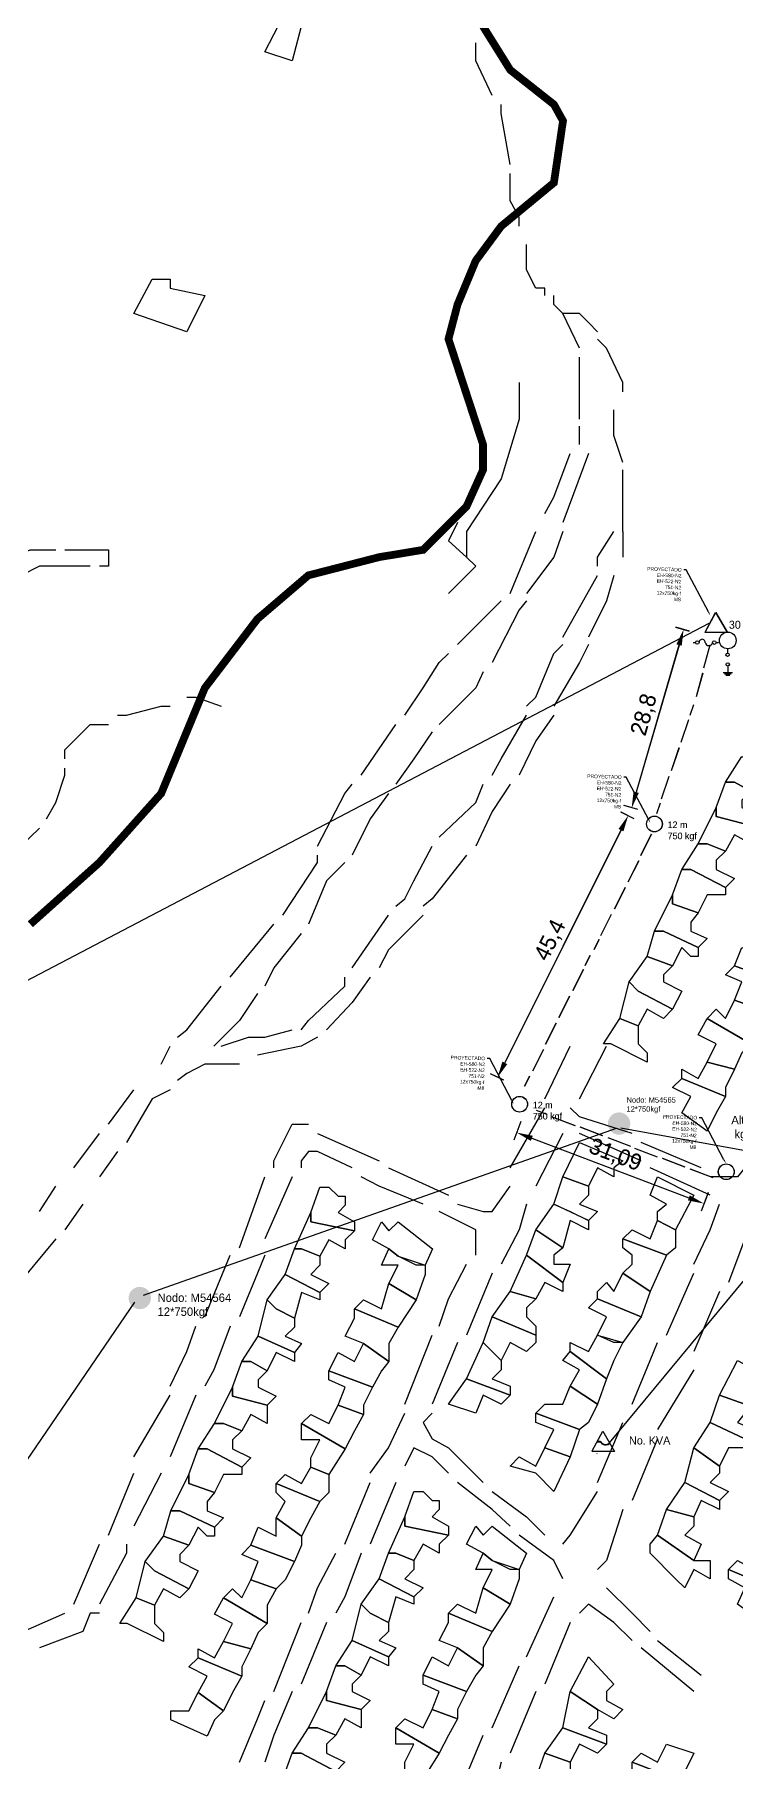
# Model space of a CAD drawing. Header units: millimetres. Extents: x -3588 to 75209, y -3737 to 38254.
# Drawn here: x 4402.7 to 4511.6, y 20732.6 to 21000.9 of the extents above; entities that cross this region are included whole.
import ezdxf
from ezdxf import colors
from ezdxf.entities.mleader import LeaderData, LeaderLine
from ezdxf.math import Vec2, Vec3

# ---------------------------------------------------------------- set-up
doc = ezdxf.new("R2010")
doc.units = ezdxf.units.MM
doc.linetypes.add('CONTINUA', pattern=[0])
doc.layers.add('Mancheta', color=255, linetype='Continuous')
doc.layers.add('P', color=253, linetype='Continuous')
doc.dimstyles.new('ISO-25', dxfattribs={"dimtxt": 2.5, "dimasz": 2.5, "dimexe": 1.25, "dimexo": 0.625, "dimtad": 1, "dimtxsty": 'Standard', "dimcen": 2.5, "dimadec": 0, "dimazin": 0, "dimtfac": 1, "dimtmove": 0, "dimatfit": 3, "dimfxl": 1, "dimarcsym": 0})

# ---------------------------------------------------------------- blocks, each defined once
blk = doc.blocks.new('*D263')
at = {"color": 0, "lineweight": -2, "transparency": 16777216}
for p, q in [((4478.18, 20832.1), (4477.09, 20829.22)), ((4479.87, 20829.51), (4504.27, 20820.25)), ((4507.25, 20821.07), (4506.16, 20818.2))]:
    blk.add_line(p, q, dxfattribs=at)
at = {"color": 0, "transparency": 16777216}
for points in [[(4480.02, 20829.9), (4479.73, 20829.12), (4477.54, 20830.39)], [(4504.41, 20820.64), (4504.12, 20819.86), (4506.6, 20819.36)]]:
    blk.add_solid(points, dxfattribs=at)
at = {"layer": 'Defpoints', "color": 0, "transparency": 16777216}
for p in [(4478.41, 20832.68), (4507.47, 20821.65), (4506.6, 20819.36)]:
    blk.add_point(p, dxfattribs=at)
at = {"color": 0, "transparency": 16777216, "insert": (4492.81, 20826.83), "char_height": 2.5, "attachment_point": 5, "rotation": 339.2204}
blk.add_mtext('31,09', dxfattribs=at)
blk = doc.blocks.new('*D264')
at = {"color": 0, "lineweight": -2, "transparency": 16777216}
for p, q in [((4495.77, 20879.14), (4493.72, 20880.16)), ((4493.72, 20877.37), (4475.69, 20841.22)), ((4475.5, 20838.52), (4473.45, 20839.54))]:
    blk.add_line(p, q, dxfattribs=at)
at = {"color": 0, "transparency": 16777216}
for points in [[(4493.35, 20877.56), (4494.09, 20877.18), (4494.84, 20879.61)], [(4475.31, 20841.41), (4476.06, 20841.03), (4474.57, 20838.98)]]:
    blk.add_solid(points, dxfattribs=at)
at = {"layer": 'Defpoints', "color": 0, "transparency": 16777216}
for p in [(4496.33, 20878.86), (4474.57, 20838.98), (4476.06, 20838.24)]:
    blk.add_point(p, dxfattribs=at)
at = {"color": 0, "transparency": 16777216, "insert": (4482.84, 20860.22), "char_height": 2.5, "attachment_point": 5, "rotation": 63.487}
blk.add_mtext('45,4', dxfattribs=at)
blk = doc.blocks.new('*D265')
at = {"color": 0, "lineweight": -2, "transparency": 16777216}
for p, q in [((4504.37, 20908.24), (4502.24, 20908.86)), ((4502.74, 20906.11), (4496.09, 20883.26)), ((4496.33, 20880.58), (4494.2, 20881.2))]:
    blk.add_line(p, q, dxfattribs=at)
at = {"color": 0, "transparency": 16777216}
for points in [[(4502.34, 20906.22), (4503.14, 20905.99), (4503.44, 20908.51)], [(4495.69, 20883.37), (4496.49, 20883.14), (4495.4, 20880.85)]]:
    blk.add_solid(points, dxfattribs=at)
at = {"layer": 'Defpoints', "color": 0, "transparency": 16777216}
for p in [(4504.97, 20908.06), (4495.4, 20880.85), (4496.93, 20880.41)]:
    blk.add_point(p, dxfattribs=at)
at = {"color": 0, "transparency": 16777216, "insert": (4497.42, 20895.26), "char_height": 2.5, "attachment_point": 5, "rotation": 73.7871}
blk.add_mtext('28,8', dxfattribs=at)
blk = doc.blocks.new('*D729')
at = {"color": 0, "lineweight": -2, "transparency": 16777216}
for p, q in [((4478.16, 20832.09), (4477.07, 20829.22)), ((4479.85, 20829.5), (4504.24, 20820.25)), ((4507.23, 20821.06), (4506.14, 20818.19))]:
    blk.add_line(p, q, dxfattribs=at)
at = {"color": 0, "transparency": 16777216}
for points in [[(4480, 20829.89), (4479.7, 20829.11), (4477.51, 20830.39)], [(4504.39, 20820.64), (4504.1, 20819.86), (4506.58, 20819.36)]]:
    blk.add_solid(points, dxfattribs=at)
at = {"layer": 'Defpoints', "color": 0, "transparency": 16777216}
for p in [(4478.38, 20832.68), (4507.45, 20821.65), (4506.58, 20819.36)]:
    blk.add_point(p, dxfattribs=at)
at = {"color": 0, "transparency": 16777216, "insert": (4492.79, 20826.82), "char_height": 2.5, "attachment_point": 5, "rotation": 339.2204}
blk.add_mtext('31,09', dxfattribs=at)
blk = doc.blocks.new('*D730')
at = {"color": 0, "lineweight": -2, "transparency": 16777216}
for p, q in [((4495.74, 20879.14), (4493.7, 20880.16)), ((4493.7, 20877.37), (4475.66, 20841.22)), ((4475.48, 20838.51), (4473.43, 20839.54))]:
    blk.add_line(p, q, dxfattribs=at)
at = {"color": 0, "transparency": 16777216}
for points in [[(4493.33, 20877.55), (4494.07, 20877.18), (4494.81, 20879.6)], [(4475.29, 20841.4), (4476.04, 20841.03), (4474.55, 20838.98)]]:
    blk.add_solid(points, dxfattribs=at)
at = {"layer": 'Defpoints', "color": 0, "transparency": 16777216}
for p in [(4496.3, 20878.86), (4474.55, 20838.98), (4476.04, 20838.24)]:
    blk.add_point(p, dxfattribs=at)
at = {"color": 0, "transparency": 16777216, "insert": (4482.82, 20860.22), "char_height": 2.5, "attachment_point": 5, "rotation": 63.487}
blk.add_mtext('45,4', dxfattribs=at)
blk = doc.blocks.new('*D731')
at = {"color": 0, "lineweight": -2, "transparency": 16777216}
for p, q in [((4504.35, 20908.23), (4502.21, 20908.85)), ((4502.72, 20906.1), (4496.07, 20883.25)), ((4496.31, 20880.58), (4494.17, 20881.2))]:
    blk.add_line(p, q, dxfattribs=at)
at = {"color": 0, "transparency": 16777216}
for points in [[(4502.32, 20906.22), (4503.12, 20905.99), (4503.41, 20908.5)], [(4495.67, 20883.37), (4496.47, 20883.14), (4495.37, 20880.85)]]:
    blk.add_solid(points, dxfattribs=at)
at = {"layer": 'Defpoints', "color": 0, "transparency": 16777216}
for p in [(4504.95, 20908.06), (4495.37, 20880.85), (4496.91, 20880.4)]:
    blk.add_point(p, dxfattribs=at)
at = {"color": 0, "transparency": 16777216, "insert": (4497.39, 20895.26), "char_height": 2.5, "attachment_point": 5, "rotation": 73.7871}
blk.add_mtext('28,8', dxfattribs=at)

msp = doc.modelspace()

# ---------------------------------------------------------------- hatches: boundary and pattern name
h = msp.add_hatch(color=256)
h.dxf.hatch_style = 1
h.paths.add_polyline_path([(4491.687, 20831.791, 1), (4495.157, 20831.791, 1)])
h = msp.add_hatch(color=256)
h.dxf.hatch_style = 1
h.paths.add_polyline_path([(4417.266, 20804.702, 1), (4420.737, 20804.702, 1)])

# ---------------------------------------------------------------- linework, layer by layer
at = {"color": 10}
for p, q in [((4506.775, 20908.098), (4508.402, 20911.154)), ((4506.798, 20908.102), (4508.425, 20911.157)), ((4508.402, 20911.154), (4510.224, 20908.033)), ((4508.425, 20911.157), (4510.247, 20908.037)), ((4504.906, 20906.483), (4505.291, 20906.483)), ((4506.56, 20902.575), (4507.549, 20906.149)), ((4506.583, 20902.578), (4507.571, 20906.153)), ((4510.224, 20908.033), (4506.722, 20908.033)), ((4510.247, 20908.037), (4506.745, 20908.037)), ((4508.481, 20906.484), (4508.869, 20906.484)), ((4510.256, 20905.443), (4510.262, 20904.867)), ((4505.422, 20898.121), (4506.429, 20901.765)), ((4505.445, 20898.124), (4506.452, 20901.768)), ((4511.049, 20901.795), (4509.554, 20901.778)), ((4510.818, 20901.587), (4509.793, 20901.576)), ((4510.6, 20901.384), (4510.009, 20901.378)), ((4510.292, 20902.837), (4510.303, 20901.787)), ((4504.973, 20896.828), (4504.405, 20895.142)), ((4504.996, 20896.832), (4504.428, 20895.146)), ((4504.186, 20894.498), (4503.001, 20890.983)), ((4504.209, 20894.501), (4503.024, 20890.987)), ((4502.704, 20890.129), (4501.497, 20886.547)), ((4502.727, 20890.133), (4501.52, 20886.55)), ((4501.125, 20885.686), (4499.941, 20882.171)), ((4501.148, 20885.689), (4499.964, 20882.175)), ((4499.794, 20881.563), (4499.226, 20879.877)), ((4499.817, 20881.567), (4499.248, 20879.881)), ((4498.416, 20876.729), (4496.722, 20873.349)), ((4498.439, 20876.733), (4496.745, 20873.353)), ((4496.437, 20872.58), (4494.776, 20869.264)), ((4496.46, 20872.583), (4494.799, 20869.267)), ((4494.363, 20868.459), (4492.67, 20865.079)), ((4494.386, 20868.463), (4492.693, 20865.083)), ((4492.182, 20864.278), (4490.521, 20860.963)), ((4492.205, 20864.282), (4490.544, 20860.966)), ((4490.291, 20860.381), (4489.494, 20858.79)), ((4490.314, 20860.385), (4489.517, 20858.794)), ((4488.146, 20856.33), (4488.944, 20857.921)), ((4488.169, 20856.334), (4488.967, 20857.924)), ((4486.254, 20852.433), (4487.916, 20855.749)), ((4486.277, 20852.437), (4487.939, 20855.752)), ((4484.071, 20848.253), (4485.766, 20851.633)), ((4484.094, 20848.257), (4485.789, 20851.636)), ((4481.996, 20844.133), (4483.658, 20847.449)), ((4482.019, 20844.137), (4483.681, 20847.452)), ((4480.016, 20839.984), (4481.711, 20843.364)), ((4480.039, 20839.988), (4481.734, 20843.368)), ((4478.746, 20837.61), (4479.543, 20839.201)), ((4478.769, 20837.614), (4479.566, 20839.205)), ((4480.54, 20833.887), (4482.2, 20833.248)), ((4480.563, 20833.89), (4482.223, 20833.251)), ((4483.026, 20832.853), (4486.555, 20831.495)), ((4483.049, 20832.857), (4486.578, 20831.499)), ((4487.348, 20831.286), (4490.809, 20829.954)), ((4487.371, 20831.29), (4490.832, 20829.958)), ((4491.65, 20829.621), (4495.178, 20828.263)), ((4491.673, 20829.625), (4495.201, 20828.267)), ((4495.804, 20827.981), (4499.332, 20826.624)), ((4495.827, 20827.985), (4499.355, 20826.627)), ((4500.126, 20826.414), (4503.587, 20825.083)), ((4500.148, 20826.418), (4503.61, 20825.086)), ((4504.427, 20824.75), (4507.956, 20823.392)), ((4504.45, 20824.753), (4507.979, 20823.395))]:
    msp.add_line(p, q, dxfattribs=at)
at = {"color": 1}
msp.add_line((4507.351, 20909.424), (4350.255, 20827.157), dxfattribs=at)
for p, q in [((4419.587, 20805.165), (4493.042, 20831.083)), ((4514.449, 20827.282), (4493.68, 20831.074)), ((4514.333, 20809.312), (4491.899, 20782.223)), ((4378.782, 20746.261), (4418.233, 20804.079)), ((4489.242, 20780.955), (4490.877, 20784.027)), ((4490.877, 20784.027), (4492.708, 20780.89)), ((4492.708, 20780.89), (4489.188, 20780.89)), ((4489.962, 20780.489), (4490.022, 20780.569))]:
    msp.add_line(p, q)
at = {"color": 10}
for centre, radius in [((4505.567, 20906.49), 0.276), ((4508.205, 20906.486), 0.276), ((4510.301, 20906.812), 1.294), ((4510.262, 20904.603), 0.263), ((4510.286, 20903.097), 0.26), ((4498.898, 20878.317), 1.222), ((4498.921, 20878.321), 1.222), ((4477.964, 20834.793), 1.222), ((4477.987, 20834.796), 1.222), ((4510.045, 20824.307), 1.222), ((4510.068, 20824.311), 1.222)]:
    msp.add_circle(centre, radius, dxfattribs=at)
for centre, radius, start, end in [((4506.323, 20906.512), 0.481, 356.0473, 179.98075), ((4507.365, 20906.578), 0.571, 190.00363, 350.3175)]:
    msp.add_arc(centre, radius, start, end, dxfattribs=at)
for centre, radius, start, end in [((4490.265, 20781.723), 0.695, 30.73389, 118.7597), ((4490.267, 20781.647), 0.695, 30.73389, 118.7597), ((4491.322, 20782.816), 0.868, 237.2728, 317.51801), ((4491.325, 20782.741), 0.868, 237.2728, 317.51801)]:
    msp.add_arc(centre, radius, start, end)
at = {"layer": 'P', "const_width": 1.2}
for points in [[(4472.291, 21002.18), (4476.516, 20995.411), (4483.301, 20990.049), (4484.71, 20987.505), (4483.301, 20977.903), (4475.107, 20971.133), (4471.154, 20965.772), (4468.338, 20958.986), (4466.929, 20953.625), (4472.291, 20937.253), (4472.291, 20933.3), (4469.746, 20927.651), (4462.976, 20920.881), (4456.191, 20919.761), (4445.18, 20916.928), (4437.275, 20910.159), (4429.097, 20899.436), (4422.327, 20883.065), (4412.725, 20872.326), (4402.002, 20862.74)], [(4402.002, 20862.74), (4412.725, 20872.326), (4422.327, 20883.065), (4429.097, 20899.436), (4437.275, 20910.159), (4445.18, 20916.928), (4456.191, 20919.761), (4462.976, 20920.881), (4469.746, 20927.651), (4472.291, 20933.3), (4472.291, 20937.253), (4466.929, 20953.625), (4468.338, 20958.986), (4471.154, 20965.772), (4475.107, 20971.133), (4483.301, 20977.903), (4484.71, 20987.505), (4483.301, 20990.049), (4476.516, 20995.411), (4472.291, 21002.18)]]:
    msp.add_lwpolyline(points, dxfattribs=at)
at = {"layer": 'P'}
for points in [[(4442.652, 21003.588), (4444.06, 21002.18), (4442.652, 20996.819), (4438.411, 20998.227), (4441.227, 21003.588), (4442.652, 21003.588)], [(4473.699, 20991.458), (4471.154, 20996.819), (4471.154, 20999.636)], [(4476.516, 20980.735), (4475.107, 20988.625), (4475.107, 20990.049)], [(4477.924, 20971.133), (4477.924, 20972.541), (4476.516, 20975.086), (4476.516, 20977.903), (4476.516, 20979.311)], [(4481.877, 20960.41), (4481.877, 20961.531), (4480.469, 20961.531), (4479.06, 20964.363), (4479.06, 20965.772), (4479.06, 20968.3)], [(4422.327, 20962.939), (4423.735, 20962.939), (4423.735, 20961.531), (4429.097, 20960.41), (4426.28, 20954.761), (4418.086, 20957.578), (4420.903, 20962.939), (4422.327, 20962.939)], [(4484.71, 20957.578), (4483.301, 20958.986), (4483.301, 20960.41)], [(4490.071, 20954.761), (4488.662, 20956.169), (4487.254, 20957.578), (4484.71, 20957.578)], [(4487.254, 20952.217), (4484.71, 20957.578)], [(4494.024, 20945.447), (4494.024, 20946.855), (4491.479, 20952.217), (4490.071, 20953.625)], [(4487.254, 20941.206), (4487.254, 20944.039), (4487.254, 20950.808)], [(4477.924, 20946.855), (4477.924, 20941.206), (4475.107, 20931.892), (4472.291, 20927.651), (4469.746, 20923.714), (4469.746, 20919.761), (4471.154, 20918.337), (4466.929, 20914.112)], [(4494.024, 20934.436), (4492.615, 20938.661), (4492.615, 20942.614)], [(4487.254, 20937.253), (4487.254, 20940.086)], [(4481.877, 20926.531), (4483.301, 20929.075), (4485.83, 20935.845)], [(4488.662, 20935.845), (4484.71, 20925.122)], [(4494.024, 20923.714), (4494.024, 20929.075), (4494.024, 20933.3)], [(4468.338, 20925.122), (4466.929, 20922.29), (4469.746, 20919.761)], [(4476.516, 20914.112), (4480.469, 20923.714)], [(4484.71, 20923.714), (4483.301, 20919.761), (4479.06, 20914.112)], [(4490.071, 20918.337), (4490.071, 20919.761), (4492.615, 20923.714)], [(4494.024, 20923.714), (4494.024, 20919.761)], [(4396.625, 20916.928), (4399.17, 20919.761), (4402.002, 20920.881), (4405.955, 20920.881)], [(4407.364, 20920.881), (4414.133, 20920.881), (4414.133, 20918.337), (4412.725, 20918.337)], [(4411.317, 20918.337), (4403.411, 20918.337), (4400.578, 20916.928)], [(4484.71, 20907.326), (4490.071, 20916.928)], [(4492.615, 20916.928), (4491.479, 20912.975), (4488.662, 20907.326)], [(4468.338, 20906.206), (4475.107, 20912.975)], [(4479.06, 20912.975), (4477.924, 20911.567), (4473.699, 20903.389)], [(4479.06, 20896.604), (4480.469, 20898.012), (4483.301, 20904.798), (4484.71, 20906.206)], [(4488.662, 20906.206), (4487.254, 20903.389), (4483.301, 20896.604)], [(4460.144, 20895.195), (4462.976, 20899.436), (4465.505, 20903.389), (4466.929, 20904.798)], [(4472.291, 20901.965), (4471.154, 20899.436), (4465.505, 20893.787)], [(4426.28, 20898.012), (4427.688, 20898.012), (4431.641, 20896.604)], [(4415.541, 20895.195), (4416.95, 20895.195), (4422.327, 20896.604), (4423.735, 20896.604)], [(4473.699, 20885.881), (4475.107, 20888.426), (4479.06, 20895.195)], [(4483.301, 20895.195), (4480.469, 20891.242), (4477.924, 20885.881)], [(4407.364, 20888.426), (4407.364, 20889.834), (4408.772, 20891.242), (4411.317, 20893.787), (4414.133, 20893.787)], [(4453.374, 20885.881), (4458.736, 20893.787)], [(4464.385, 20892.651), (4461.552, 20888.426), (4458.736, 20884.473)], [(4404.531, 20879.112), (4405.955, 20881.64), (4407.364, 20885.881), (4407.364, 20887.001)], [(4446.605, 20874.871), (4450.83, 20883.065), (4451.966, 20884.473)], [(4465.505, 20876.279), (4471.154, 20881.64), (4472.291, 20884.473)], [(4476.516, 20884.473), (4473.699, 20880.232), (4471.154, 20874.871)], [(4457.599, 20883.065), (4454.783, 20879.112), (4451.966, 20873.462)], [(4396.625, 20874.871), (4397.761, 20874.871), (4400.578, 20874.871), (4402.002, 20876.279), (4403.411, 20877.687)], [(4441.227, 20864.148), (4446.605, 20872.326), (4446.605, 20873.462)], [(4458.736, 20865.556), (4460.144, 20866.677), (4461.552, 20869.509), (4464.385, 20874.871)], [(4469.746, 20873.462), (4464.385, 20866.677), (4462.976, 20865.556)], [(4450.83, 20872.326), (4448.013, 20869.509), (4445.18, 20862.74)], [(4433.05, 20854.546), (4439.819, 20862.74)], [(4451.966, 20855.954), (4457.599, 20864.148)], [(4462.976, 20864.148), (4457.599, 20858.787), (4456.191, 20855.954)], [(4444.06, 20861.315), (4439.819, 20855.954), (4438.411, 20853.138)], [(4424.856, 20845.232), (4426.28, 20846.352), (4431.641, 20853.138)], [(4437.275, 20852.001), (4434.458, 20847.776), (4430.505, 20843.823)], [(4444.06, 20846.352), (4445.18, 20847.776), (4450.83, 20853.138), (4450.83, 20854.546)], [(4454.783, 20854.546), (4451.966, 20850.593), (4448.013, 20846.352)], [(4422.327, 20840.991), (4423.735, 20843.823)], [(4431.641, 20843.823), (4435.866, 20845.232), (4438.411, 20845.232), (4442.652, 20846.352)], [(4446.605, 20845.232), (4444.06, 20843.823), (4437.275, 20842.415)], [(4481.877, 20835.63), (4485.83, 20843.823)], [(4487.254, 20835.63), (4491.479, 20843.823)], [(4434.458, 20840.991), (4429.097, 20840.991), (4426.28, 20839.582), (4424.856, 20838.462)], [(4414.133, 20831.677), (4418.086, 20837.038)], [(4423.735, 20837.038), (4420.903, 20835.63), (4416.95, 20828.86)], [(4476.516, 20824.907), (4481.877, 20834.221)], [(4495.432, 20830.268), (4487.254, 20832.813), (4485.83, 20834.221)], [(4439.819, 20824.907), (4439.819, 20826.027), (4442.652, 20831.677), (4445.18, 20831.677)], [(4408.772, 20824.907), (4412.725, 20830.268)], [(4446.605, 20830.268), (4456.191, 20826.027)], [(4484.71, 20830.268), (4480.469, 20822.09)], [(4492.615, 20824.907), (4492.615, 20823.499), (4490.071, 20824.907), (4488.662, 20822.09), (4484.71, 20823.499), (4487.254, 20828.86), (4494.024, 20826.027), (4492.615, 20824.907)], [(4496.84, 20826.027), (4487.254, 20830.268)], [(4506.155, 20824.907), (4496.84, 20828.86)], [(4515.757, 20828.86), (4512.94, 20824.907), (4511.804, 20823.499), (4510.395, 20823.499), (4507.579, 20823.499)], [(4415.541, 20827.452), (4412.725, 20823.499)], [(4451.966, 20824.907), (4446.605, 20827.452), (4445.18, 20827.452), (4444.06, 20826.027), (4444.06, 20824.907)], [(4434.458, 20812.488), (4438.411, 20823.499)], [(4442.652, 20823.499), (4438.411, 20813.896)], [(4462.976, 20819.258), (4456.191, 20822.09), (4453.374, 20823.499)], [(4457.599, 20824.907), (4466.929, 20820.666)], [(4488.662, 20820.666), (4487.254, 20819.258), (4490.071, 20818.137), (4488.662, 20816.713), (4483.301, 20819.258), (4484.71, 20823.499), (4488.662, 20822.09), (4488.662, 20820.666)], [(4507.579, 20820.666), (4498.249, 20824.907)], [(4499.385, 20818.137), (4500.793, 20819.258), (4498.249, 20820.666), (4499.385, 20823.499), (4505.034, 20820.666), (4502.202, 20815.305), (4499.385, 20816.713), (4499.385, 20818.137)], [(4403.411, 20818.137), (4405.955, 20822.09)], [(4450.903, 20819.098), (4449.783, 20817.962), (4452.327, 20816.554), (4452.327, 20815.146), (4445.542, 20816.554), (4445.542, 20817.962), (4446.95, 20821.915), (4448.374, 20821.915), (4449.783, 20820.507), (4450.903, 20820.507), (4450.903, 20819.098)], [(4468.338, 20819.258), (4472.291, 20818.137), (4473.699, 20818.137), (4476.516, 20822.09)], [(4410.18, 20819.258), (4407.364, 20815.305)], [(4450.903, 20813.737), (4450.903, 20812.313), (4448.374, 20813.737), (4446.95, 20811.193), (4444.133, 20812.313), (4442.997, 20812.313), (4445.542, 20817.962), (4445.542, 20816.554), (4452.327, 20815.146), (4450.903, 20813.737)], [(4471.154, 20811.352), (4471.154, 20813.896), (4471.154, 20815.305), (4465.505, 20818.137)], [(4479.06, 20819.258), (4477.924, 20815.305), (4475.107, 20809.944)], [(4485.83, 20818.137), (4488.662, 20816.713), (4488.662, 20815.305), (4485.83, 20816.713), (4484.71, 20812.488), (4480.469, 20815.305), (4483.301, 20819.258), (4485.83, 20818.137)], [(4505.034, 20809.944), (4507.579, 20815.305), (4508.987, 20819.258)], [(4461.914, 20809.784), (4459.097, 20811.193), (4457.689, 20812.313), (4455.144, 20813.737), (4456.552, 20816.554), (4457.689, 20815.146), (4459.097, 20816.554), (4464.458, 20812.313), (4463.322, 20809.784), (4461.914, 20809.784)], [(4483.301, 20811.352), (4483.301, 20809.944), (4485.83, 20809.944), (4484.71, 20807.127), (4479.06, 20811.352), (4480.469, 20815.305), (4484.71, 20812.488), (4483.301, 20811.352)], [(4502.202, 20812.488), (4500.793, 20811.352), (4494.024, 20813.896), (4495.432, 20815.305), (4498.249, 20813.896), (4499.385, 20816.713), (4502.202, 20815.305), (4502.202, 20812.488)], [(4514.348, 20816.713), (4512.94, 20813.896), (4510.395, 20807.127)], [(4405.955, 20813.896), (4399.17, 20805.703)], [(4446.95, 20809.784), (4445.542, 20808.376), (4448.374, 20806.952), (4446.95, 20805.543), (4441.589, 20808.376), (4442.997, 20812.313), (4444.133, 20812.313), (4446.95, 20811.193), (4446.95, 20809.784)], [(4463.322, 20808.376), (4461.914, 20804.423), (4457.689, 20806.952), (4459.097, 20809.784), (4456.552, 20809.784), (4457.689, 20812.313), (4459.097, 20811.193), (4463.322, 20809.784), (4463.322, 20808.376)], [(4495.432, 20809.944), (4495.432, 20811.352), (4494.024, 20812.488), (4494.024, 20813.896), (4500.793, 20811.352), (4498.249, 20805.703), (4494.024, 20808.535), (4495.432, 20809.944)], [(4429.097, 20801.766), (4433.05, 20811.352)], [(4438.411, 20811.352), (4437.275, 20808.535), (4434.458, 20801.766)], [(4465.505, 20800.341), (4466.929, 20804.582), (4469.746, 20809.944)], [(4484.71, 20807.127), (4484.71, 20805.703), (4481.877, 20807.127), (4480.469, 20804.582), (4476.516, 20805.703), (4479.06, 20811.352), (4484.71, 20807.127)], [(4446.95, 20804.423), (4444.133, 20805.543), (4442.997, 20801.59), (4440.181, 20802.999), (4438.772, 20804.423), (4441.589, 20808.376), (4446.95, 20805.543), (4446.95, 20804.423)], [(4453.736, 20804.423), (4456.552, 20802.999), (4457.689, 20806.952), (4461.914, 20804.423), (4459.097, 20800.182), (4452.327, 20802.999), (4453.736, 20804.423)], [(4473.699, 20808.535), (4469.746, 20798.933)], [(4490.071, 20805.703), (4491.479, 20807.127), (4492.615, 20805.703), (4494.024, 20808.535), (4498.249, 20805.703), (4496.84, 20801.766), (4490.071, 20804.582), (4490.071, 20805.703)], [(4500.793, 20798.933), (4505.034, 20808.535)], [(4442.997, 20800.182), (4441.589, 20798.774), (4444.133, 20797.638), (4442.997, 20796.229), (4437.364, 20798.774), (4438.772, 20804.423), (4440.181, 20802.999), (4442.997, 20801.59), (4442.997, 20800.182)], [(4479.06, 20803.174), (4479.06, 20801.766), (4480.469, 20800.341), (4480.469, 20798.933), (4473.699, 20801.766), (4476.516, 20805.703), (4480.469, 20804.582), (4479.06, 20803.174)], [(4492.615, 20797.813), (4490.071, 20798.933), (4491.479, 20801.766), (4488.662, 20803.174), (4490.071, 20804.582), (4496.84, 20801.766), (4494.024, 20797.813), (4492.615, 20797.813)], [(4508.987, 20805.703), (4505.034, 20796.388)], [(4457.689, 20797.638), (4457.689, 20794.821), (4453.736, 20797.638), (4450.903, 20798.774), (4452.327, 20801.59), (4452.327, 20802.999), (4459.097, 20800.182), (4457.689, 20797.638)], [(4480.469, 20797.813), (4479.06, 20796.388), (4476.516, 20797.813), (4475.107, 20794.98), (4472.291, 20797.813), (4473.699, 20801.766), (4480.469, 20798.933), (4480.469, 20797.813)], [(4423.735, 20791.027), (4426.28, 20796.388), (4427.688, 20800.341)], [(4433.05, 20800.341), (4430.505, 20793.572), (4429.097, 20791.027)], [(4442.997, 20796.229), (4442.997, 20794.821), (4440.181, 20796.229), (4438.772, 20793.413), (4436.228, 20794.821), (4434.819, 20794.821), (4437.364, 20798.774), (4442.997, 20796.229)], [(4460.144, 20788.211), (4464.385, 20798.933)], [(4492.615, 20794.98), (4491.479, 20792.163), (4485.83, 20796.388), (4485.83, 20797.813), (4488.662, 20796.388), (4490.071, 20798.933), (4494.024, 20797.813), (4492.615, 20794.98)], [(4456.552, 20793.413), (4455.144, 20790.868), (4448.374, 20793.413), (4449.783, 20796.229), (4452.327, 20794.821), (4453.736, 20797.638), (4457.689, 20794.821), (4456.552, 20793.413)], [(4468.338, 20797.813), (4464.385, 20788.211)], [(4475.107, 20793.572), (4473.699, 20792.163), (4476.516, 20791.027), (4476.516, 20789.619), (4469.746, 20792.163), (4472.291, 20797.813), (4475.107, 20794.98), (4475.107, 20793.572)], [(4485.83, 20796.388), (4491.479, 20792.163), (4490.071, 20788.211), (4485.83, 20791.027), (4487.254, 20793.572), (4484.71, 20794.98), (4485.83, 20796.388)], [(4495.432, 20788.211), (4498.249, 20794.98), (4499.385, 20797.813)], [(4437.364, 20791.988), (4437.364, 20790.868), (4440.181, 20789.46), (4438.772, 20788.051), (4433.411, 20789.46), (4433.411, 20790.868), (4434.819, 20794.821), (4436.228, 20794.821), (4438.772, 20793.413), (4437.364, 20791.988)], [(4453.736, 20788.051), (4453.736, 20786.627), (4449.783, 20788.051), (4450.903, 20790.868), (4448.374, 20791.988), (4448.374, 20793.413), (4455.144, 20790.868), (4453.736, 20788.051)], [(4505.034, 20793.572), (4499.385, 20784.258)], [(4517.165, 20791.027), (4517.165, 20789.619), (4514.348, 20791.027), (4512.94, 20788.211), (4508.987, 20789.619), (4511.804, 20794.98), (4517.165, 20792.163), (4517.165, 20791.027)], [(4438.772, 20786.627), (4438.772, 20785.219), (4436.228, 20786.627), (4434.819, 20784.098), (4432.003, 20785.219), (4430.578, 20785.219), (4433.411, 20790.868), (4433.411, 20789.46), (4438.772, 20788.051), (4438.772, 20786.627)], [(4475.107, 20788.211), (4472.291, 20789.619), (4471.154, 20786.802), (4466.929, 20788.211), (4469.746, 20792.163), (4476.516, 20789.619), (4475.107, 20788.211)], [(4488.662, 20785.378), (4487.254, 20784.258), (4480.469, 20786.802), (4481.877, 20788.211), (4484.71, 20788.211), (4485.83, 20791.027), (4490.071, 20788.211), (4488.662, 20785.378)], [(4418.086, 20780.017), (4423.735, 20789.619)], [(4427.688, 20789.619), (4423.735, 20780.017)], [(4452.327, 20784.098), (4450.903, 20781.266), (4444.133, 20785.219), (4445.542, 20786.627), (4448.374, 20785.219), (4449.783, 20788.051), (4453.736, 20786.627), (4452.327, 20784.098)], [(4512.94, 20786.802), (4511.804, 20785.378), (4514.348, 20784.258), (4512.94, 20782.849), (4507.579, 20785.378), (4508.987, 20789.619), (4512.94, 20788.211), (4512.94, 20786.802)], [(4433.411, 20782.674), (4433.411, 20781.266), (4436.228, 20779.857), (4434.819, 20778.449), (4429.458, 20781.266), (4428.05, 20781.266), (4430.578, 20785.219), (4432.003, 20785.219), (4434.819, 20784.098), (4433.411, 20782.674)], [(4445.542, 20779.857), (4446.95, 20782.674), (4444.133, 20782.674), (4444.133, 20785.219), (4450.903, 20781.266), (4448.374, 20777.313), (4445.542, 20778.449), (4445.542, 20779.857)], [(4454.783, 20777.488), (4457.599, 20781.441), (4460.144, 20786.802)], [(4464.385, 20786.802), (4462.976, 20785.378), (4464.385, 20782.849), (4466.929, 20781.441)], [(4480.469, 20786.802), (4487.254, 20784.258), (4485.83, 20780.017), (4481.877, 20781.441), (4483.301, 20784.258), (4480.469, 20785.378), (4480.469, 20786.802)], [(4490.071, 20776.064), (4494.024, 20785.378)], [(4512.94, 20781.441), (4510.395, 20781.441), (4508.987, 20778.608), (4505.034, 20781.441), (4507.579, 20785.378), (4512.94, 20782.849), (4512.94, 20781.441)], [(4499.385, 20782.849), (4495.432, 20773.247)], [(4434.819, 20777.313), (4432.003, 20777.313), (4430.578, 20774.496), (4426.625, 20775.904), (4426.625, 20777.313), (4428.05, 20781.266), (4429.458, 20781.266), (4434.819, 20778.449), (4434.819, 20777.313)], [(4466.929, 20777.488), (4464.385, 20780.017), (4461.552, 20781.441), (4460.144, 20778.608)], [(4466.929, 20781.441), (4472.291, 20776.064)], [(4480.469, 20777.488), (4476.516, 20778.608), (4477.924, 20780.017), (4480.469, 20778.608), (4481.877, 20781.441), (4485.83, 20780.017), (4483.301, 20774.655), (4480.469, 20777.488)], [(4508.987, 20777.488), (4507.579, 20776.064), (4510.395, 20774.655), (4508.987, 20773.247), (4503.626, 20776.064), (4505.034, 20781.441), (4508.987, 20778.608), (4508.987, 20777.488)], [(4414.133, 20767.886), (4418.086, 20777.488)], [(4422.327, 20777.488), (4418.086, 20769.294)], [(4429.458, 20773.088), (4429.458, 20771.663), (4432.003, 20770.543), (4430.578, 20769.135), (4425.217, 20771.663), (4423.809, 20771.663), (4426.625, 20777.313), (4426.625, 20775.904), (4430.578, 20774.496), (4429.458, 20773.088)], [(4448.374, 20774.496), (4446.95, 20773.088), (4440.181, 20775.904), (4441.589, 20777.313), (4444.133, 20775.904), (4445.542, 20778.449), (4448.374, 20777.313), (4448.374, 20774.496)], [(4445.542, 20770.543), (4444.133, 20767.727), (4440.181, 20770.543), (4441.589, 20773.088), (4440.181, 20774.496), (4440.181, 20775.904), (4446.95, 20773.088), (4445.542, 20770.543)], [(4450.83, 20766.477), (4454.783, 20776.064)], [(4458.736, 20776.064), (4454.783, 20766.477)], [(4465.505, 20771.839), (4464.385, 20770.702), (4466.929, 20769.294), (4466.929, 20767.886), (4460.144, 20769.294), (4460.144, 20770.702), (4461.552, 20774.655), (4462.976, 20774.655), (4464.385, 20773.247), (4465.505, 20773.247), (4465.505, 20771.839)], [(4476.516, 20769.294), (4473.699, 20771.839), (4468.338, 20776.064)], [(4473.699, 20774.655), (4479.06, 20770.702), (4481.877, 20767.886)], [(4484.71, 20766.477), (4485.83, 20767.886), (4490.071, 20774.655)], [(4508.987, 20773.247), (4508.987, 20771.839), (4506.155, 20773.247), (4505.034, 20770.702), (4500.793, 20771.839), (4503.626, 20776.064), (4508.987, 20773.247)], [(4430.578, 20767.727), (4429.458, 20767.727), (4428.05, 20769.135), (4426.625, 20766.302), (4422.672, 20767.727), (4423.809, 20771.663), (4425.217, 20771.663), (4430.578, 20769.135), (4430.578, 20767.727)], [(4494.024, 20771.839), (4491.479, 20763.933), (4490.071, 20762.525)], [(4505.034, 20769.294), (4503.626, 20767.886), (4506.155, 20766.477), (4505.034, 20763.933), (4499.385, 20767.886), (4500.793, 20771.839), (4505.034, 20770.702), (4505.034, 20769.294)], [(4444.133, 20766.302), (4442.997, 20763.774), (4436.228, 20766.302), (4437.364, 20769.135), (4440.181, 20767.727), (4440.181, 20770.543), (4444.133, 20767.727), (4444.133, 20766.302)], [(4465.505, 20766.477), (4465.505, 20765.053), (4462.976, 20766.477), (4461.552, 20763.933), (4458.736, 20765.053), (4457.599, 20765.053), (4460.144, 20770.702), (4460.144, 20769.294), (4466.929, 20767.886), (4465.505, 20766.477)], [(4476.516, 20762.525), (4473.699, 20763.933), (4472.291, 20765.053), (4469.746, 20766.477), (4471.154, 20769.294), (4472.291, 20767.886), (4473.699, 20769.294), (4479.06, 20765.053), (4477.924, 20762.525), (4476.516, 20762.525)], [(4408.772, 20757.163), (4412.725, 20766.477)], [(4416.95, 20766.477), (4416.95, 20765.053), (4412.725, 20757.163)], [(4425.217, 20764.894), (4425.217, 20763.774), (4428.05, 20762.349), (4426.625, 20759.533), (4421.264, 20762.349), (4419.856, 20763.774), (4422.672, 20767.727), (4426.625, 20766.302), (4425.217, 20764.894)], [(4441.589, 20760.941), (4440.181, 20759.533), (4436.228, 20760.941), (4437.364, 20763.774), (4434.819, 20764.894), (4436.228, 20766.302), (4442.997, 20763.774), (4441.589, 20760.941)], [(4484.71, 20761.116), (4483.301, 20763.933), (4477.924, 20767.886)], [(4498.249, 20766.477), (4499.385, 20767.886), (4505.034, 20763.933), (4507.579, 20763.933), (4507.579, 20761.116), (4505.034, 20762.525), (4503.626, 20759.692), (4502.202, 20761.116), (4498.249, 20765.053), (4498.249, 20766.477)], [(4426.625, 20759.533), (4425.217, 20758.124), (4422.672, 20759.533), (4421.264, 20756.988), (4418.448, 20758.124), (4419.856, 20763.774), (4421.264, 20762.349), (4426.625, 20759.533)], [(4445.18, 20755.739), (4446.605, 20759.692), (4449.421, 20765.053)], [(4453.374, 20765.053), (4450.83, 20758.284), (4449.421, 20755.739)], [(4461.552, 20762.525), (4460.144, 20761.116), (4462.976, 20759.692), (4461.552, 20758.284), (4456.191, 20761.116), (4457.599, 20765.053), (4458.736, 20765.053), (4461.552, 20763.933), (4461.552, 20762.525)], [(4477.924, 20761.116), (4476.516, 20757.163), (4472.291, 20759.692), (4473.699, 20762.525), (4471.154, 20762.525), (4472.291, 20765.053), (4473.699, 20763.933), (4477.924, 20762.525), (4477.924, 20761.116)], [(4518.573, 20761.116), (4517.165, 20759.692), (4510.395, 20762.525), (4511.804, 20763.933), (4514.348, 20762.525), (4515.757, 20765.053), (4519.71, 20763.933), (4518.573, 20761.116)], [(4438.772, 20756.988), (4438.772, 20754.171), (4432.003, 20758.124), (4433.411, 20759.533), (4434.819, 20758.124), (4436.228, 20760.941), (4440.181, 20759.533), (4438.772, 20756.988)], [(4461.552, 20757.163), (4458.736, 20758.284), (4457.599, 20754.331), (4454.783, 20755.739), (4453.374, 20757.163), (4456.191, 20761.116), (4461.552, 20758.284), (4461.552, 20757.163)], [(4517.165, 20758.284), (4515.757, 20757.163), (4515.757, 20754.331), (4511.804, 20757.163), (4512.94, 20759.692), (4510.395, 20761.116), (4510.395, 20762.525), (4517.165, 20759.692), (4517.165, 20758.284)], [(4421.264, 20755.58), (4421.264, 20754.171), (4422.672, 20752.763), (4422.672, 20751.339), (4417.039, 20754.171), (4415.903, 20754.171), (4418.448, 20758.124), (4421.264, 20756.988), (4421.264, 20755.58)], [(4437.364, 20752.763), (4436.228, 20750.219), (4432.003, 20751.339), (4433.411, 20754.171), (4430.578, 20755.58), (4432.003, 20758.124), (4438.772, 20754.171), (4437.364, 20752.763)], [(4468.338, 20757.163), (4471.154, 20755.739), (4472.291, 20759.692), (4476.516, 20757.163), (4473.699, 20752.922), (4466.929, 20755.739), (4468.338, 20757.163)], [(4479.06, 20748.969), (4483.301, 20758.284)], [(4491.479, 20759.692), (4495.432, 20755.739), (4498.249, 20752.922)], [(4397.761, 20751.514), (4407.364, 20755.739)], [(4412.725, 20755.739), (4411.317, 20755.739), (4410.18, 20752.922), (4403.411, 20750.378)], [(4457.599, 20752.922), (4456.191, 20751.514), (4458.736, 20750.378), (4457.599, 20748.969), (4451.966, 20751.514), (4453.374, 20757.163), (4454.783, 20755.739), (4457.599, 20754.331), (4457.599, 20752.922)], [(4472.291, 20750.378), (4472.291, 20747.561), (4468.338, 20750.378), (4465.505, 20751.514), (4466.929, 20754.331), (4466.929, 20755.739), (4473.699, 20752.922), (4472.291, 20750.378)], [(4495.432, 20751.514), (4492.615, 20754.331), (4488.662, 20757.163), (4487.254, 20755.739)], [(4439.819, 20743.608), (4444.06, 20754.331)], [(4448.013, 20754.331), (4444.06, 20744.728)], [(4485.83, 20754.331), (4481.877, 20744.728)], [(4434.819, 20747.402), (4434.819, 20745.978), (4428.05, 20748.81), (4428.05, 20750.219), (4430.578, 20748.81), (4432.003, 20751.339), (4436.228, 20750.219), (4434.819, 20747.402)], [(4457.599, 20748.969), (4457.599, 20747.561), (4454.783, 20748.969), (4453.374, 20746.153), (4450.83, 20747.561), (4449.421, 20747.561), (4451.966, 20751.514), (4457.599, 20748.969)], [(4471.154, 20746.153), (4469.746, 20743.608), (4462.976, 20746.153), (4464.385, 20748.969), (4466.929, 20747.561), (4468.338, 20750.378), (4472.291, 20747.561), (4471.154, 20746.153)], [(4505.034, 20743.608), (4496.84, 20750.378)], [(4499.385, 20751.514), (4506.155, 20746.153)], [(4433.411, 20743.449), (4432.003, 20740.616), (4428.05, 20743.449), (4429.458, 20745.978), (4426.625, 20747.402), (4428.05, 20748.81), (4434.819, 20745.978), (4433.411, 20743.449)], [(4451.966, 20744.728), (4451.966, 20743.608), (4454.783, 20742.2), (4453.374, 20740.792), (4448.013, 20742.2), (4448.013, 20743.608), (4449.421, 20747.561), (4450.83, 20747.561), (4453.374, 20746.153), (4451.966, 20744.728)], [(4473.699, 20737.959), (4477.924, 20747.561)], [(4491.479, 20743.608), (4491.479, 20742.2), (4494.024, 20740.792), (4492.615, 20739.367), (4490.071, 20740.792), (4485.83, 20743.608), (4488.662, 20748.969), (4492.615, 20744.728), (4491.479, 20743.608)], [(4468.338, 20740.792), (4468.338, 20739.367), (4464.385, 20740.792), (4465.505, 20743.608), (4462.976, 20744.728), (4462.976, 20746.153), (4469.746, 20743.608), (4468.338, 20740.792)], [(4430.578, 20739.208), (4429.458, 20736.663), (4423.809, 20739.208), (4423.809, 20740.616), (4426.625, 20740.616), (4428.05, 20743.449), (4432.003, 20740.616), (4430.578, 20739.208)], [(4434.458, 20732.598), (4437.275, 20739.367), (4438.411, 20742.2)], [(4442.652, 20743.608), (4439.819, 20736.839), (4438.411, 20732.598)], [(4453.374, 20739.367), (4453.374, 20737.959), (4450.83, 20739.367), (4449.421, 20736.839), (4446.605, 20737.959), (4445.18, 20737.959), (4448.013, 20743.608), (4448.013, 20742.2), (4453.374, 20740.792), (4453.374, 20739.367)], [(4480.469, 20743.608), (4476.516, 20734.006)], [(4490.071, 20739.367), (4488.662, 20737.959), (4491.479, 20736.839), (4491.479, 20735.414), (4484.71, 20737.959), (4485.83, 20743.608), (4490.071, 20740.792), (4490.071, 20739.367)], [(4466.929, 20736.839), (4465.505, 20734.006), (4458.736, 20737.959), (4460.144, 20739.367), (4462.976, 20737.959), (4464.385, 20740.792), (4468.338, 20739.367), (4466.929, 20736.839)], [(4448.013, 20735.414), (4448.013, 20734.006), (4450.83, 20732.598), (4449.421, 20731.189), (4444.06, 20734.006), (4442.652, 20734.006), (4445.18, 20737.959), (4446.605, 20737.959), (4449.421, 20736.839), (4448.013, 20735.414)], [(4460.144, 20732.598), (4461.552, 20735.414), (4458.736, 20735.414), (4458.736, 20737.959), (4465.505, 20734.006), (4462.976, 20730.053), (4460.144, 20731.189), (4460.144, 20732.598)], [(4468.338, 20727.236), (4472.291, 20736.839)], [(4490.071, 20734.006), (4487.254, 20735.414), (4485.83, 20732.598), (4481.877, 20734.006), (4484.71, 20737.959), (4491.479, 20735.414), (4490.071, 20734.006)], [(4449.421, 20730.053), (4446.605, 20730.053), (4445.18, 20727.236), (4441.227, 20728.645), (4441.227, 20730.053), (4442.652, 20734.006), (4444.06, 20734.006), (4449.421, 20731.189), (4449.421, 20730.053)], [(4485.83, 20731.189), (4484.71, 20730.053), (4487.254, 20728.645), (4485.83, 20725.828), (4480.469, 20730.053), (4481.877, 20734.006), (4485.83, 20732.598), (4485.83, 20731.189)], [(4503.626, 20731.189), (4502.202, 20730.053), (4495.432, 20732.598), (4496.84, 20734.006), (4499.385, 20732.598), (4500.793, 20735.414), (4505.034, 20734.006), (4503.626, 20731.189)], [(4475.107, 20732.598), (4473.699, 20727.236), (4471.154, 20723.283)], [(4500.793, 20727.236), (4500.793, 20724.404), (4496.84, 20727.236), (4496.84, 20730.053), (4495.432, 20731.189), (4495.432, 20732.598), (4502.202, 20730.053), (4500.793, 20727.236)]]:
    msp.add_lwpolyline(points, dxfattribs=at)
at = {"layer": 'P', "color": 200}
for points in [[(4518.099, 20886.234), (4518.099, 20884.826), (4515.283, 20886.234), (4513.874, 20883.417), (4511.33, 20884.826), (4509.921, 20884.826), (4512.466, 20888.779), (4518.099, 20886.234)], [(4512.466, 20881.993), (4512.466, 20880.873), (4515.283, 20879.465), (4513.874, 20878.056), (4508.513, 20879.465), (4508.513, 20880.873), (4509.921, 20884.826), (4511.33, 20884.826), (4513.874, 20883.417), (4512.466, 20881.993)], [(4513.874, 20876.632), (4513.874, 20875.224), (4511.33, 20876.632), (4509.921, 20874.103), (4507.105, 20875.224), (4505.68, 20875.224), (4508.513, 20880.873), (4508.513, 20879.465), (4513.874, 20878.056), (4513.874, 20876.632)], [(4508.513, 20872.679), (4508.513, 20871.271), (4511.33, 20869.862), (4509.921, 20868.454), (4504.56, 20871.271), (4503.152, 20871.271), (4505.68, 20875.224), (4507.105, 20875.224), (4509.921, 20874.103), (4508.513, 20872.679)], [(4509.921, 20867.318), (4507.105, 20867.318), (4505.68, 20864.501), (4501.727, 20865.909), (4501.727, 20867.318), (4503.152, 20871.271), (4504.56, 20871.271), (4509.921, 20868.454), (4509.921, 20867.318)], [(4504.56, 20863.093), (4504.56, 20861.668), (4507.105, 20860.548), (4505.68, 20859.14), (4500.319, 20861.668), (4498.911, 20861.668), (4501.727, 20867.318), (4501.727, 20865.909), (4505.68, 20864.501), (4504.56, 20863.093)], [(4505.68, 20857.731), (4504.56, 20857.731), (4503.152, 20859.14), (4501.727, 20856.307), (4497.775, 20857.731), (4498.911, 20861.668), (4500.319, 20861.668), (4505.68, 20859.14), (4505.68, 20857.731)], [(4519.236, 20856.307), (4518.099, 20853.779), (4511.33, 20856.307), (4512.466, 20859.14), (4515.283, 20857.731), (4515.283, 20860.548), (4519.236, 20857.731), (4519.236, 20856.307)], [(4500.319, 20854.899), (4500.319, 20853.779), (4503.152, 20852.354), (4501.727, 20849.538), (4496.366, 20852.354), (4494.958, 20853.779), (4497.775, 20857.731), (4501.727, 20856.307), (4500.319, 20854.899)], [(4516.691, 20850.946), (4515.283, 20849.538), (4511.33, 20850.946), (4512.466, 20853.779), (4509.921, 20854.899), (4511.33, 20856.307), (4518.099, 20853.779), (4516.691, 20850.946)], [(4501.727, 20849.538), (4500.319, 20848.129), (4497.775, 20849.538), (4496.366, 20846.993), (4493.55, 20848.129), (4494.958, 20853.779), (4496.366, 20852.354), (4501.727, 20849.538)], [(4513.874, 20846.993), (4513.874, 20844.176), (4507.105, 20848.129), (4508.513, 20849.538), (4509.921, 20848.129), (4511.33, 20850.946), (4515.283, 20849.538), (4513.874, 20846.993)], [(4496.366, 20845.585), (4496.366, 20844.176), (4497.775, 20842.768), (4497.775, 20841.344), (4492.141, 20844.176), (4491.005, 20844.176), (4493.55, 20848.129), (4496.366, 20846.993), (4496.366, 20845.585)], [(4512.466, 20842.768), (4511.33, 20840.223), (4507.105, 20841.344), (4508.513, 20844.176), (4505.68, 20845.585), (4507.105, 20848.129), (4513.874, 20844.176), (4512.466, 20842.768)], [(4509.921, 20837.407), (4509.921, 20835.982), (4503.152, 20838.815), (4503.152, 20840.223), (4505.68, 20838.815), (4507.105, 20841.344), (4511.33, 20840.223), (4509.921, 20837.407)], [(4508.513, 20833.454), (4507.105, 20830.621), (4503.152, 20833.454), (4504.56, 20835.982), (4501.727, 20837.407), (4503.152, 20838.815), (4509.921, 20835.982), (4508.513, 20833.454)]]:
    msp.add_lwpolyline(points, dxfattribs=at)

# ---------------------------------------------------------------- texts
at = {"color": 10, "attachment_point": 1}
for s, width, gutter_width, insert, char_height in [('30 KVA', 17.75852, 6.215, (4510.468, 20909.879), 1.243), ('12 m^J750 kgf ', 21.10344, 5.166, (4500.946, 20878.701), 1.03321), ('12 m^J750 kgf ', 21.10344, 5.166, (4500.969, 20878.705), 1.03321), ('12 m^J750 kgf ', 21.10344, 5.166, (4480.012, 20835.177), 1.03321), ('12 m^J750 kgf ', 21.10344, 5.166, (4480.035, 20835.181), 1.03321)]:
    msp.add_mtext_dynamic_manual_height_columns(s, width=width, gutter_width=gutter_width, heights=[0], dxfattribs=dict(at, insert=insert, char_height=char_height))
at = {"attachment_point": 1}
for s, width, gutter_width, insert, char_height in [('Nodo: M54565\\P12*750kgf ', 17.2548, 4.224, (4494.574, 20835.883), 0.84479), ('Altura^J kgf ', 26.60607, 6.513, (4510.845, 20832.99), 1.30262), ('Nodo: M54564\\P12*750kgf ', 26.60607, 6.513, (4421.763, 20805.401), 1.30262), ('No. KVA', 17.85286, 6.248, (4494.965, 20783.202), 1.2496)]:
    msp.add_mtext_dynamic_manual_height_columns(s, width=width, gutter_width=gutter_width, heights=[0], dxfattribs=dict(at, insert=insert, char_height=char_height))

# ---------------------------------------------------------------- dimensions: what is measured, and where the dimension line sits
at = {"color": 1}
for p1, p2, distance, picture, middle in [((4504.95, 20908.058), (4496.909, 20880.404), -1.6, '*D731', (4497.392, 20895.26)), ((4504.973, 20908.061), (4496.932, 20880.408), -1.6, '*D265', (4497.415, 20895.263)), ((4496.303, 20878.86), (4476.037, 20838.235), -1.664, '*D730', (4482.817, 20860.22)), ((4496.326, 20878.863), (4476.06, 20838.239), -1.664, '*D264', (4482.84, 20860.224)), ((4478.383, 20832.678), (4507.449, 20821.649), -2.448, '*D729', (4492.787, 20826.823)), ((4478.406, 20832.682), (4507.472, 20821.653), -2.448, '*D263', (4492.81, 20826.827))]:
    dim = msp.add_aligned_dim(p1=p1, p2=p2, distance=distance, dimstyle='ISO-25', dxfattribs=at)
    dim.commit()
    dim.dimension.update_dxf_attribs({"geometry": picture, "text_midpoint": middle})

# ---------------------------------------------------------------- leaders
at = {"layer": 'Mancheta', "color": 1, "linetype": 'CONTINUA'}
ml = msp.add_multileader_mtext('Standard', dxfattribs=at)
ml.set_content('PROYECTADO\\PEH-580-N2\\PEH-522-N2\\P751-N2    \\P12x750kg-f\\PM8', color=1)
ml.set_leader_properties()
ml.build(insert=Vec2(0, 0))
ml.multileader.update_dxf_attribs({"arrow_head_size": 0.648})
ctx = ml.context
ctx.base_point, ctx.char_height, ctx.arrow_head_size, ctx.landing_gap_size, ctx.plane_origin, ctx.plane_x_axis, ctx.plane_y_axis = Vec3(4497.463, 20917.939), 0.5529, 0.648, 0.324, Vec3(4505.296, 20926.527), Vec3(0.9996111, -0.027885), Vec3(0.027885, 0.9996111)
ctx.text_align_type = 2
notes = []
notes.append((ctx, [(0, (1, 1, 0), (4503.854, 20917.761), (-0.9996111, 0.027885), 0.401, [(0, [(4507.597, 20910.672)], 0, [])])]))
ctx.mtext.insert, ctx.mtext.text_direction, ctx.mtext.rotation, ctx.mtext.width, ctx.mtext.alignment, ctx.mtext.flow_direction = Vec3(4503.137, 20918.062), Vec3(0.9996111, -0.027885), 6.2552967, 5.37864, 3, 5
ml = msp.add_multileader_mtext('Standard', dxfattribs=at)
ml.set_content('PROYECTADO\\PEH-580-N2\\PEH-522-N2\\P751-N2    \\P12x750kg-f\\PM8', color=1)
ml.set_leader_properties()
ml.build(insert=Vec2(0, 0))
ml.multileader.update_dxf_attribs({"arrow_head_size": 0.648})
ctx = ml.context
ctx.base_point, ctx.char_height, ctx.arrow_head_size, ctx.landing_gap_size, ctx.plane_origin, ctx.plane_x_axis, ctx.plane_y_axis = Vec3(4488.148, 20885.742), 0.5529, 0.648, 0.324, Vec3(4495.982, 20894.33), Vec3(0.9996111, -0.027885), Vec3(0.027885, 0.9996111)
ctx.text_align_type = 2
notes.append((ctx, [(0, (1, 1, 0), (4494.54, 20885.564), (-0.9996111, 0.027885), 0.401, [(0, [(4498.283, 20878.475)], 0, [])])]))
ctx.mtext.insert, ctx.mtext.text_direction, ctx.mtext.rotation, ctx.mtext.width, ctx.mtext.alignment, ctx.mtext.flow_direction = Vec3(4493.823, 20885.865), Vec3(0.9996111, -0.027885), 6.2552967, 5.37864, 3, 5
ml = msp.add_multileader_mtext('Standard', dxfattribs=at)
ml.set_content('PROYECTADO\\PEH-580-N2\\PEH-522-N2\\P751-N2    \\P12x750kg-f\\PM8', color=1)
ml.set_leader_properties()
ml.build(insert=Vec2(0, 0))
ml.multileader.update_dxf_attribs({"arrow_head_size": 0.648})
ctx = ml.context
ctx.base_point, ctx.char_height, ctx.arrow_head_size, ctx.landing_gap_size, ctx.plane_origin, ctx.plane_x_axis, ctx.plane_y_axis = Vec3(4466.943, 20842.054), 0.5529, 0.648, 0.324, Vec3(4474.777, 20850.642), Vec3(0.9996111, -0.027885), Vec3(0.027885, 0.9996111)
ctx.text_align_type = 2
notes.append((ctx, [(0, (1, 1, 0), (4473.335, 20841.876), (-0.9996111, 0.027885), 0.401, [(0, [(4477.078, 20834.786)], 0, [])])]))
ctx.mtext.insert, ctx.mtext.text_direction, ctx.mtext.rotation, ctx.mtext.width, ctx.mtext.alignment, ctx.mtext.flow_direction = Vec3(4472.618, 20842.177), Vec3(0.9996111, -0.027885), 6.2552967, 5.37864, 3, 5
ml = msp.add_multileader_mtext('Standard', dxfattribs=at)
ml.set_content('PROYECTADO\\PEH-580-N2\\PEH-522-N2\\P751-N2    \\P12x750kg-f\\PM8', color=1)
ml.set_leader_properties()
ml.build(insert=Vec2(0, 0))
ml.multileader.update_dxf_attribs({"arrow_head_size": 0.648})
ctx = ml.context
ctx.base_point, ctx.char_height, ctx.arrow_head_size, ctx.landing_gap_size, ctx.plane_origin, ctx.plane_x_axis, ctx.plane_y_axis = Vec3(4499.875, 20832.859), 0.5529, 0.648, 0.324, Vec3(4507.709, 20841.447), Vec3(0.9996111, -0.027885), Vec3(0.027885, 0.9996111)
ctx.text_align_type = 2
notes.append((ctx, [(0, (1, 1, 0), (4506.267, 20832.681), (-0.9996111, 0.027885), 0.401, [(0, [(4510.01, 20825.592)], 0, [])])]))
ctx.mtext.insert, ctx.mtext.text_direction, ctx.mtext.rotation, ctx.mtext.width, ctx.mtext.alignment, ctx.mtext.flow_direction = Vec3(4505.55, 20832.982), Vec3(0.9996111, -0.027885), 6.2552967, 5.37864, 3, 5
for ctx, leaders in notes:
    for number, flags, end, landing, length, lines in leaders:
        leader = LeaderData()
        leader.index, (leader.has_last_leader_line, leader.has_dogleg_vector, leader.attachment_direction) = number, flags
        leader.last_leader_point, leader.dogleg_vector, leader.dogleg_length = Vec3(end), Vec3(landing), length
        for number, points, colour, breaks in lines:
            line = LeaderLine()
            line.index, line.vertices, line.color, line.breaks = number, Vec3.list(points), colors.encode_raw_color(colour), breaks
            leader.lines.append(line)
        ctx.leaders.append(leader)

doc.saveas('drawing.dxf')
